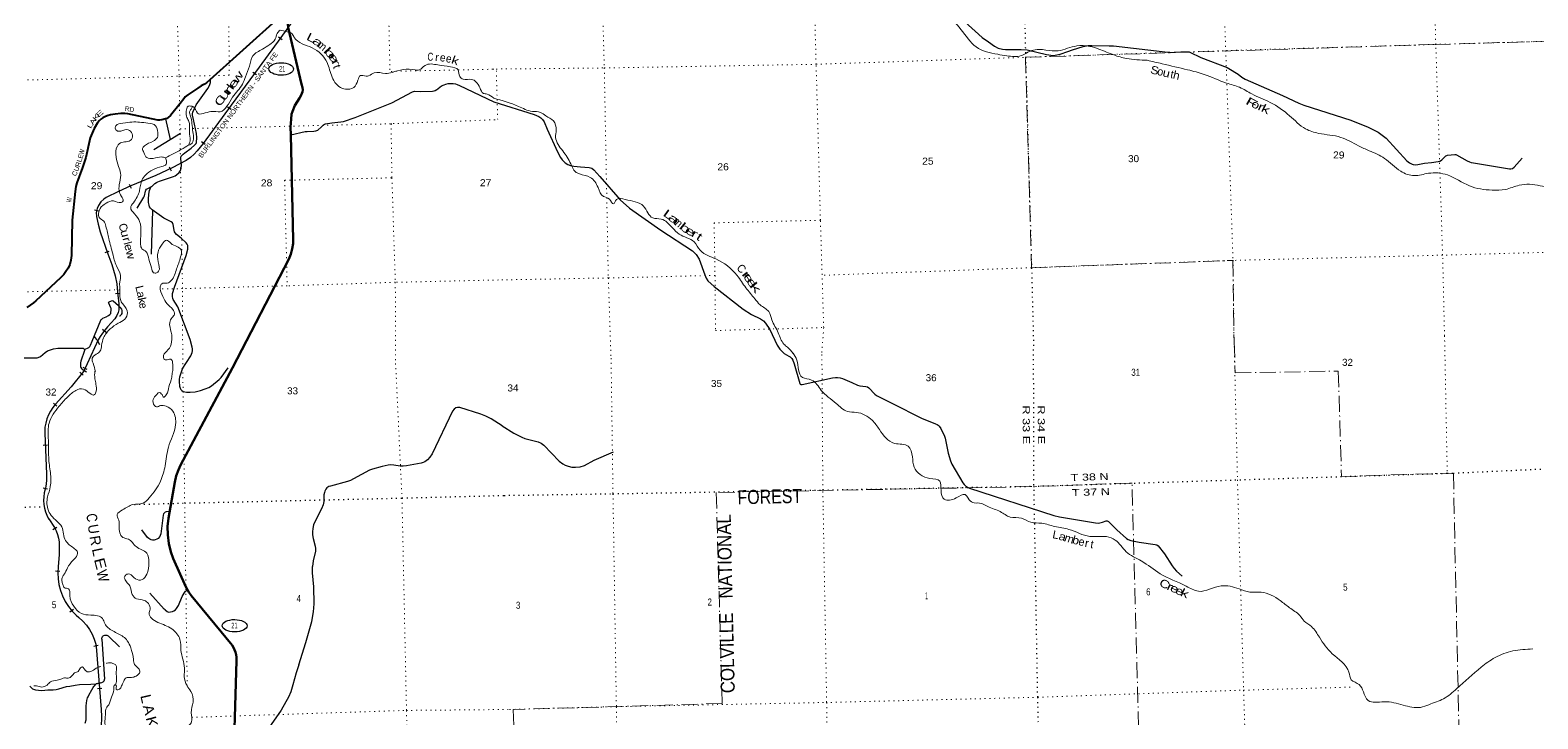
# Model space of a CAD drawing. Header units: feet. Extents: x 485078 to 733631, y 372822 to 564222.
# Drawn here: x 566672 to 604347, y 458097 to 475299 of the extents above; entities that cross this region are included whole.
import ezdxf
from ezdxf.enums import TextEntityAlignment as Align

# ---------------------------------------------------------------- set-up
doc = ezdxf.new("R2010")
doc.units = ezdxf.units.FT
doc.header["$LTSCALE"] = 80
doc.linetypes.add('DOT_DASHED', pattern=[7.7, 5, -1.2, 0.3, -1.2])
doc.linetypes.add('DOTTED', pattern=[1.5, 0.3, -1.2])
for name, color, linetype, lineweight in [('17', 7, 'Continuous', 25), ('23', 7, 'Continuous', 70), ('26', 7, 'Continuous', 40), ('27', 7, 'Continuous', 25), ('29', 7, 'Continuous', 25), ('34', 7, 'Continuous', 25), ('39', 7, 'Continuous', 13), ('41', 7, 'Continuous', 13), ('44', 7, 'DOT_DASHED', 13), ('6', 7, 'DOTTED', 25), ('7', 7, 'DOTTED', 13)]:
    doc.layers.add(name, color=color, linetype=linetype, lineweight=lineweight)

msp = doc.modelspace()

# ---------------------------------------------------------------- linework, layer by layer
at = {"layer": '17'}
for centre in [(572944.13, 474329.99), (571782.66, 460422.39)]:
    msp.add_ellipse(centre, major_axis=(309.24, -1), ratio=0.500121, dxfattribs=at)
at = {"layer": '23'}
for points in [[(573125.96, 475706.98), (573115.3, 475665.73), (573103.23, 475581.04), (573103.92, 475500.65), (573107.72, 475449.42), (573120.45, 475367.01), (573455.22, 473952.91), (573477.5, 473868.82), (573485.08, 473804.31), (573473.93, 473761.17), (573435.78, 473660.1), (573402.93, 473601.65), (573290.04, 473418.86), (573225, 473263.53), (573204.43, 473197.11), (573190.99, 473078.61), (573181.61, 472878.1), (573186.03, 472686.27)], [(573186.03, 472686.27), (573246.47, 470063.56), (573244.25, 469969.5), (573221.5, 469836.68), (573183.57, 469700.06), (573132.61, 469581.33), (571727.49, 466860.47)], [(571733.94, 456448.77), (571826.5, 459548.75), (571827.29, 459568.76), (571825.38, 459633.95), (571816.68, 459698.59), (571801.26, 459761.96), (571779.31, 459823.38), (571751.05, 459882.16), (571716.81, 459937.67), (570694.13, 461176.28), (570634.82, 461262.35), (570562.25, 461390.88), (570244.53, 462101.22), (570186.54, 462272.15), (570138.12, 462478.77), (570111.56, 462689.32), (570107.15, 462901.49), (570124.95, 463112.96), (570283.53, 464007.25), (570321.14, 464165.14), (570375.06, 464318.24), (570430.09, 464437.23), (571731.25, 466867.76)]]:
    msp.add_lwpolyline(points, dxfattribs=at)
at = {"layer": '26'}
msp.add_lwpolyline([(572897.25, 475613.93), (571078.48, 473985.5), (571030.28, 473952.94), (570946.83, 473906.97), (570861.93, 473854.04), (570610.13, 473681.51), (570549.37, 473630.84), (570509.37, 473586.91), (570420.37, 473470.52), (570182.02, 473170.92), (570124.07, 473119.13), (570086.09, 473096.33), (570051.72, 473081.43), (569962.05, 473055.79), (569908.88, 473050.73), (569862.76, 473054.66), (569110.17, 473205.27), (569035.3, 473216.23), (568997.3, 473217.59), (568935.49, 473217.93), (568795.43, 473201.86), (568677.27, 473182.47), (568619.05, 473167.27), (568553.02, 473142.89), (568484.24, 473106.98), (568436.27, 473073.59), (568403.86, 473040.6), (568358.33, 472986.43), (568272.23, 472843.84), (568219.05, 472726.48), (568175.07, 472609.82), (568062.26, 472120.32), (567984, 471864.7), (567837.06, 471489.35), (567815.27, 471396.53), (567800.01, 471269.54), (567719.15, 470550.49), (567706.2, 469673.94), (567692.49, 469554.86), (567659.58, 469443.39), (567619.07, 469357.26), (567560.84, 469268.6), (567510.21, 469197.67), (567428.18, 469111.96), (566817.82, 468541.56), (566752.42, 468485.63), (566592.51, 468371.83)], dxfattribs=at)
at = {"layer": '29'}
for p, q in [((570053.08, 473082.02), (570173.12, 472563.92)), ((570424.79, 472720.7), (569759.76, 472306.4)), ((569702.04, 469703.24), (569739.31, 470794.95)), ((568460, 460083.53), (568530.85, 459089.57)), ((568901.51, 459893.16), (568636.99, 460155.23)), ((568440.47, 458998.31), (568324.93, 458968.76)), ((572941.85, 458315.11), (572442.59, 457593.43))]:
    msp.add_line(p, q, dxfattribs=at)
for points in [[(590026.52, 475505.92), (590464.44, 475114.51), (590615.79, 475006.01), (590766.31, 474897.54), (590864.1, 474846.48), (590966.47, 474821.61), (591046.92, 474816.7), (591434.37, 474814.99), (591582.63, 474803.94), (592071.57, 474689.07), (592239.16, 474670), (592324.54, 474678.44), (592407.45, 474701.83), (592600.08, 474768.98), (592719.95, 474810.32), (592987.8, 474891.16), (593106.85, 474912.43), (593198.17, 474916.3), (593631.83, 474904.49), (593740.34, 474903.92), (595104.07, 474747.58), (595142.34, 474747.58), (595158.27, 474744.39), (595427.2, 474753.96), (595480.34, 474753.96), (595624.9, 474753.96), (595647.78, 474745.34), (595925.54, 474619.16), (596581.53, 474364.68), (596623.83, 474337.19), (596855.45, 474199.36), (596951.42, 474122.17), (597034.06, 474071.88), (597963.47, 473666.22), (598377.05, 473477.85), (598496.91, 473426.56), (599669.62, 473049.93), (600108.92, 472878.6), (600352.77, 472752.24), (600558.06, 472600.44), (601071.3, 472033.23), (601140.59, 471985.08), (601202.03, 471953.46), (601232.86, 471943.89), (601291.32, 471936.45), (601346.61, 471941.41), (601513.52, 471973.26), (601693.06, 471991.38), (601856.79, 472017.28), (601889.21, 472025.26), (601903.03, 472030.58), (601915.78, 472038.02), (601943.95, 472057.7), (602050.24, 472157.68), (602068.84, 472167.79), (602091.49, 472174.5), (602269.2, 472191.71), (602297.37, 472190.12), (602317.82, 472186.1), (602580.34, 472033.12), (602642.28, 472007.71), (602678.42, 471996.01), (602742.08, 471981.91), (603642.2, 471832.02), (603675.44, 471832.22), (603709.46, 471844.98), (603753.94, 471878.21), (603956.47, 472105.33)], [(570468.42, 466827.98), (570687.12, 467163.93), (570721.48, 467245.71), (570730.09, 467290.97), (570726.58, 467339.54), (570721.48, 467377.19), (570668.68, 467572.11), (570358.75, 468388.07), (570249.76, 468571.26), (570237.92, 468598.21), (570228.95, 468648.24), (570232.53, 468717.83), (570280.36, 468878.96), (570574.09, 469673.66), (570608.4, 469828.93), (570611.63, 469881.73), (570608.4, 469923.77), (570592.25, 469955.01), (570573.77, 469983.36), (570445.7, 470099.87), (570332.73, 470192.68), (570292.85, 470239.52), (570279.92, 470261.08), (570267, 470306.34), (570243.31, 470446.44), (570226.07, 470487.39), (570198.07, 470513.26), (570014.98, 470599.44), (569717.22, 470810.62), (569677.89, 470854.88), (569657.97, 470886.67), (569643.43, 470923.86), (569630.5, 470994.98), (569627.73, 471074.37), (569639.12, 471199.74), (569653.66, 471290.81), (569667.91, 471332.99), (569690.82, 471374.33), (569704.28, 471391.03), (569718.82, 471402.35), (569787.74, 471464.85), (569826.51, 471490.72), (569860.95, 471512.5), (569901.9, 471529.52), (570255.15, 471645.91), (570293.92, 471663.15), (570329.4, 471684.41), (570393.56, 471740.2), (570430.2, 471793.56), (570449.56, 471852.28), (570455.13, 471928.12), (570436.76, 472083.27), (570438.79, 472123.86), (570447.41, 472147.57), (570496.95, 472203.61), (570539.81, 472237.04), (570695.14, 472348.29), (570782.35, 472424.53), (570816.81, 472465.49), (570824.86, 472492.97), (570836.2, 472620.67), (570832.08, 472715.91), (570751.29, 473065.01), (570729.58, 473177.84), (570729.58, 473212.32), (570737.92, 473246.68), (570821.57, 473430.06), (571108.52, 473839.9), (571153.91, 473919.29), (571177.32, 473990.32), (571180.41, 474076.77)], [(573186.03, 472686.27), (573540.49, 472766.16), (573593.09, 472769.77), (573762.35, 472772.62), (573811.14, 472780.2), (573863.58, 472804.95), (573951.9, 472886.86), (574001.44, 472934.28), (574027.29, 472951.52), (574050.72, 472959.48), (574213.42, 472988.02), (574438.69, 473005.4), (574501.42, 473019.37), (574792.97, 473113.61), (575708.7, 473480.9), (576222.17, 473761.93), (576279.4, 473776.18), (576429.43, 473767.8), (576725.11, 473778.1), (576764.42, 473784.02), (576794.51, 473794.03), (576836.57, 473814.2), (576858.66, 473829.83), (576916.32, 473883.74), (576968.51, 473916.04), (577014.28, 473934.9), (577063.28, 473950.53), (577118.74, 473962.92), (577175.87, 473968.65), (577239.91, 473963.46), (577299.67, 473954.3), (577339.52, 473944.6), (577402.33, 473920.71), (578256.21, 473509.79)], [(578256.21, 473509.79), (579267.67, 473195.95), (579385.48, 473143.65), (579436.5, 473109.61), (579478.78, 473065.52), (579517.28, 473011.76), (579594.44, 472828.8), (579845.37, 472258.97), (579925.44, 472114.05), (579965.84, 472056.62), (580038.12, 471988.55), (580110.4, 471946), (580178.43, 471920.47), (580259.21, 471903.46), (580425.33, 471888.14), (580641.86, 471869.42), (580709.89, 471852.4), (580755.98, 471812.24), (580909.81, 471641.49), (581418.33, 471058.02), (581650.35, 470851.46), (582435.11, 470299.45), (583226.68, 469784.05), (583318.34, 469693.25), (583385.76, 469579.11), (583531.32, 469183.67), (583564.94, 469101.87), (583609.4, 469036.67), (583768.15, 468898.43), (584490.73, 468330.19), (584695.84, 468197.54), (584920.46, 468085.76), (584993.53, 468038.23), (585045.57, 467982.78), (585156.5, 467822.73), (585342.17, 467429.84), (585406.59, 467333.74), (585512.5, 467220.95)], [(569343.24, 470854.9), (569512.43, 471124.57), (569529.81, 471161.48), (569552.43, 471281.11), (569561.92, 471302.59), (569580.43, 471323.14), (569598.74, 471338.22), (569720.44, 471405.04)], [(568029.47, 467322.48), (568139.14, 467375.84), (568156.37, 467389.31), (568165.33, 467398.64), (568174.68, 467411.41), (568182.76, 467428.11), (568220.64, 467532.35), (568439.89, 468054.5), (568450.66, 468072.82), (568459.49, 468082.03), (568472.2, 468092.22), (568487.28, 468100.84), (568574.6, 468137.08), (568630.51, 468170.89), (568667.13, 468198.91), (568677.9, 468209.69), (568684.37, 468224.3), (568696.21, 468329.31), (568695.13, 468342.25), (568688.86, 468364.15), (568635.36, 468481.81), (568633.2, 468493.66), (568634.78, 468501.73), (568637.51, 468506.59), (568646.13, 468514.14), (568708.59, 468541.08), (568727.98, 468544.31), (568742.63, 468536.26), (568876.6, 468419.3), (568887.37, 468406.37), (568916.86, 468378.34), (568955.56, 468329.43), (568963.71, 468292.75), (568963.71, 468258.11), (568959.63, 468225.51), (568949.7, 468199.21), (568939.26, 468178.63), (568910.75, 468154.18), (568903.68, 468152.26)], [(568269.16, 467644.01), (568324.14, 467581.05), (568343.5, 467553.39), (568402.29, 467448.44)], [(566443.83, 467110.58), (566797.08, 467112.73), (566844.47, 467114.89), (566873.75, 467122.11), (566930.63, 467151.53), (567050.72, 467248.37), (567109.41, 467287.32), (567179.4, 467318.11), (567253.72, 467339.05), (567359.96, 467355.43), (567985.1, 467353.23), (567997.37, 467352.52), (568001.82, 467351.05), (568007.07, 467348.21), (568021.61, 467333.66), (568029.28, 467322.76), (568032.91, 467313.73), (568033.32, 467304.71), (568031.89, 467296.33), (567941.39, 467031.72), (567932.76, 466992.58), (567927.37, 466935.46), (567927.37, 466898.82), (567935.69, 466871.58), (567953.22, 466844.93), (567970.45, 466829.84), (568079.6, 466763.77)], [(585512.5, 467220.95), (585629.02, 467154.46), (585660.8, 467134.97), (585702.77, 467094.23), (585731.53, 467055.98), (585766.38, 466962.92), (585901.71, 466471.24), (585911.97, 466456.88), (585932.47, 466448.68), (585965.28, 466448.68), (586718.05, 466616.53), (586798.75, 466624.1), (586848.98, 466625.12), (586909.47, 466613.84), (586967.06, 466597.92), (587203.72, 466500.18), (587348.25, 466431.24), (587403.79, 466411.41), (587553.28, 466400.46), (587594.32, 466386.96), (587631.2, 466361.48), (587775.75, 466202.47), (587821.51, 466171.82), (588224.23, 465970.14), (588947.91, 465606.67), (589296.1, 465468.99), (589333.42, 465450.9), (589361.72, 465430.01), (589387.34, 465404.36), (589428.35, 465346.91), (589520.03, 465153.75), (589533.95, 465103.79), (589612.44, 464732.57), (589667.22, 464539.57), (589705.65, 464454.77), (589974.82, 463992.57), (590008.61, 463949.71), (590052.69, 463907.65), (590109.08, 463873.79), (590145.65, 463856.46), (592252.79, 463178.01), (592391.13, 463143.38), (593295.77, 462993.93), (593359.93, 462988.48), (593398.89, 462990.54), (593465.19, 463009.22), (593559.47, 463040.38), (593585.47, 463039.78), (593618.28, 463025.42), (593663.76, 462987.04), (593823.29, 462814.24), (594070.73, 462597.71), (594108.31, 462576.09), (594173.92, 462551.47), (594383.99, 462508.37), (594784.93, 462452.99), (594826.97, 462439.65), (594859.01, 462415.92), (595019.09, 462218.91), (595208.34, 461918.51), (595257.79, 461852.69), (595319.06, 461787.21), (595462.27, 461659.07)], [(570468.42, 466827.98), (570405.02, 466632.89), (570392.02, 466577.12), (570392.3, 466525.11), (570405.02, 466404.22), (570418.03, 466355.88), (570434.42, 466325.75), (570458.9, 466301.97), (570496.06, 466275.94), (570578.02, 466258.65), (570668.84, 466255.49), (570798.36, 466268.49), (570928.95, 466296.39), (571045.41, 466335.72), (571140.75, 466372.61), (571207.1, 466414.88), (571395.28, 466571.54), (571446.17, 466619.59), (571619.09, 466864.87)], [(578464.61, 465412.61), (578188.55, 465586.34), (578057.78, 465657.69), (577937.81, 465707.45), (577410.38, 465876.13), (577354.18, 465876.13), (577310.95, 465863.16), (577264.48, 465830.71), (577228.81, 465785.3), (576714.35, 464712.62), (576662.47, 464634.75), (576601.95, 464569.88), (576534.94, 464520.12), (576493.87, 464498.5), (576441.99, 464483.37), (576074.52, 464418.49), (575989.14, 464407.67), (575918.89, 464409.84), (575755.68, 464433.62), (575673.54, 464440.11), (575620.59, 464435.79), (575464.95, 464396.87), (575227.18, 464334.13), (575201.23, 464325.48), (575153.68, 464306.03), (574755.95, 464089.77)], [(578464.61, 465412.61), (578759.47, 465232.39), (578958.18, 465134.55), (579037.3, 465101.58), (579362.68, 465012.62), (579442.06, 464978.62), (579503.91, 464934.16), (579895.05, 464530.21), (579979.25, 464469.8), (580044.87, 464432.87), (580118.68, 464404.15), (580203.49, 464386.21), (580299.11, 464379.53), (580413.93, 464391.84), (580521.9, 464426.26), (580763.53, 464554.81), (581249.9, 464763.55)], [(574755.95, 464089.77), (574675.96, 464052.99), (574603.55, 464024.87), (574175.55, 463912.41), (574137.73, 463897.27), (574089.09, 463864.83), (574064.23, 463834.56), (574037.21, 463786.98), (574023.16, 463754.54), (574011.27, 463696.14), (574006.95, 463523.13), (573992.9, 463443.11), (573955.07, 463341.47), (573790.79, 463034.37), (573752.97, 462943.52), (573734.58, 462852.7), (573729.19, 462764.02), (573730.26, 462692.66), (573744.32, 462599.66), (573795.11, 462407.19), (573803.76, 462348.79), (573799.43, 462286.08), (573743.23, 462043.86), (573725.94, 461905.45)], [(570149.58, 463278.77), (570069.6, 463270.12), (570043.66, 463257.14), (570022.05, 463237.68), (570004.75, 463218.21), (569991.78, 463185.77), (569935.58, 462720.8), (569922.61, 462675.38), (569909.64, 462649.43), (569868.57, 462601.85), (569840.47, 462582.39), (569799.4, 462565.09), (569769.14, 462560.76), (569730.23, 462560.76), (569699.97, 462567.25), (569665.39, 462582.39), (569637.28, 462601.85), (569607.02, 462627.81), (569462.2, 462813.79)], [(573385.4, 459447.81), (573561.66, 460004.47), (573708.64, 460527.84), (573756.2, 460765.73), (573769.17, 460969.02), (573764.85, 461397.23), (573730.26, 461747.59), (573725.94, 461905.45)], [(570045.45, 460815.53), (570018.82, 460839.29), (569663.41, 461238.73)], [(570045.45, 460815.53), (570094.47, 460774.41), (570129.06, 460763.59), (570180.93, 460767.92), (570230.65, 460780.89), (570265.24, 460796.03), (570304.15, 460821.98), (570327.92, 460850.1), (570379.8, 460930.12), (570468.43, 461150.71), (570518.14, 461239.38), (570552.73, 461284.8), (570604.61, 461321.56)], [(568460, 460083.53), (568461.94, 460110.47), (568468.42, 460129.94), (568479.23, 460150.48), (568496.52, 460168.86), (568515.98, 460180.76), (568538.67, 460188.33), (568567.86, 460189.41), (568586.23, 460187.25), (568603.52, 460181.84), (568619.74, 460172.11), (568636.99, 460155.23)], [(573385.4, 459447.81), (573320.65, 459247.53), (573238.51, 458949.08), (573185.54, 458771.73), (573123.94, 458639.81), (573062.32, 458520.86), (572941.85, 458315.11)], [(566661.86, 458912.35), (566701.85, 458871.26), (566732.11, 458847.47), (566804.53, 458821.52), (566876.94, 458810.7), (566964.49, 458808.54), (567111.48, 458821.52), (567249.82, 458817.19), (567324.39, 458825.84), (567392.48, 458843.15), (567582.7, 458903.7), (567661.59, 458916.67), (567798.86, 458940.46), (567906.94, 458951.28), (568192.27, 458964.26), (568324.93, 458968.76)], [(568043.21, 457990.63), (568070.15, 458068.89), (568072.85, 458091.6), (568072.31, 458185.67), (568072.31, 458421.41), (568078.26, 458484.13), (568091.76, 458553.33), (568108.52, 458620.38), (568118.25, 458649.58), (568139.32, 458691.75), (568210.65, 458821.51), (568244.7, 458880.99), (568264.69, 458908.02), (568276.05, 458922.08), (568324.93, 458968.76)], [(568324.93, 458968.76), (568462.48, 459003.19), (568479.77, 459010.76), (568493.82, 459020.5), (568518.68, 459049.69), (568528.41, 459071.32), (568530.85, 459089.57)]]:
    msp.add_lwpolyline(points, dxfattribs=at)
at = {"layer": '34'}
for p, q in [((572876.27, 475129.37), (572965.7, 475064.27)), ((572234.68, 474253.65), (572323.87, 474188.24)), ((571602.61, 473387.66), (571691.7, 473322.1)), ((570956.92, 472514.72), (571046, 472449.16)), ((570144.81, 471884.67), (570191.6, 471784.44)), ((569149.43, 471454.28), (569194.07, 471353.07)), ((568282.13, 470814.7), (568389.83, 470789.5)), ((568545.66, 469742.32), (568649.99, 469779.07)), ((568807.54, 468720.14), (568917.45, 468732.6)), ((568480.44, 467827.67), (568567.34, 467759.24)), ((567987.87, 466878.09), (568088.22, 466831.55)), ((567913.79, 466752.24), (567999.82, 466682.72)), ((567251.36, 465980.36), (567336.74, 465910.04)), ((566997.84, 464934.23), (567108.34, 464939.05)), ((566996.96, 463864.8), (567105.36, 463842.79)), ((567239.71, 462830.22), (567338.04, 462880.87)), ((567306.78, 461792.86), (567417.19, 461786.21)), ((567667, 460768.21), (567753.5, 460837.14)), ((568263.12, 459915.36), (568370.92, 459940.12)), ((568352.63, 458855.39), (568462.9, 458864.11))]:
    msp.add_line(p, q, dxfattribs=at)
for points in [[(573471.45, 475852.65), (572933.08, 475114.63), (572395.48, 474376.16), (571695.18, 473421.31), (570993.2, 472467.49), (570849.17, 472284.11), (570769.29, 472198.8), (570680.99, 472120.46), (570571.26, 472043.5), (570397.12, 471947.56), (570219.09, 471859.09), (569810.9, 471668.51), (569187.36, 471408.48), (568876.52, 471271.36), (568569.98, 471117.99), (568511.33, 471080.08), (568436.98, 471007.71), (568376.6, 470915.83), (568345.82, 470847.25), (568321.51, 470743.35), (568326.26, 470640.3), (568369.74, 470450.05), (568423.83, 470260.42), (568615.76, 469715.5), (568712.45, 469444.09), (568798.64, 469166.53), (568837.26, 468961.57), (568858.52, 468755.13), (568891.84, 468461.23), (568884.92, 468314.55), (568867.97, 468242.4), (568839.15, 468171.56), (568787.51, 468091.59), (568694.8, 467990.49), (568604.49, 467888.97), (568479.2, 467729.86), (568420.28, 467647.87), (568371.16, 467560.29), (568186.74, 467162.67), (568002.3, 466765.01)], [(568004.85, 466771.8), (567698.95, 466393.3), (567306.8, 465957.69), (567238.24, 465874.45), (567178.76, 465784.51), (567129.02, 465688.85), (567089.54, 465588.52), (567060.78, 465484.6), (567043.02, 465378.25), (567036.84, 465290.4), (567039.56, 465230.45), (567084.32, 464204.99), (567081.62, 464053.39), (567063.08, 463902.88), (567048.42, 463830.72), (567024.57, 463738.54), (567010.51, 463644.45), (567006.34, 463549.42), (567012.14, 463454.46), (567027.84, 463360.64), (567053.25, 463268.97), (567088.1, 463180.46), (567132.04, 463096.05), (567135.89, 463089.56), (567279.54, 462872.13), (567322.22, 462789.26), (567356.03, 462702.39), (567380.55, 462612.45), (567395.53, 462520.45), (567400.83, 462427.4), (567399.97, 462384.13), (567396.54, 462203.68), (567370.31, 461895.86), (567361.31, 461746.69), (567367.96, 461597.45), (567390.17, 461449.71), (567427.7, 461305.11), (567480.14, 461165.23), (567546.91, 461031.58), (567627.29, 460905.66), (567720.39, 460788.82), (567825.2, 460682.35), (567892.53, 460624.5), (567990.2, 460534.16), (568077.92, 460434.08), (568154.69, 460325.38), (568219.68, 460209.24), (568272.17, 460086.95), (568311.59, 459959.86), (568324.52, 459903.58), (568449.18, 458327.1), (568456.73, 458154.81), (568447.66, 457891.48)]]:
    msp.add_lwpolyline(points, dxfattribs=at)
at = {"layer": '39'}
for points in [[(588958.08, 479182.42), (589116.9, 478944.63), (589207.6, 478706.08), (589253.01, 478336.96), (589307.01, 478041.22), (589259.99, 477722.12), (589253.33, 477504.18), (589392.93, 476914.09), (589424.61, 476445.51), (589488.74, 476054.59), (589572.4, 475773.39), (589931.04, 475318.79), (590311.49, 474880.9), (590849.4, 474695.65), (591074.53, 474657.17)], [(572916.69, 475298.68), (572845.34, 475214.23), (572797.04, 475074.35), (572657.22, 474938.95), (572475.62, 474823.6), (572238.51, 474656.44), (572149.11, 474401.6), (572051.89, 474134.44), (571975.07, 473950.67), (571729.46, 473621.51), (571419.75, 473262.58), (571190.91, 473267.52), (570851.71, 473229.52), (570740.8, 473390.84), (570706.13, 473402.19)], [(572916.31, 475298.76), (573097.37, 475258.35), (573207.66, 475214.33), (573272.7, 475112.64), (573717.62, 474859.77), (574092.36, 474487.99), (574217.89, 474126.76), (574475.26, 473843.35), (574760.06, 473870.02), (574863.28, 474050.33), (574923.45, 474164.96), (575065.52, 474147.94), (575130.03, 474159.52), (575270.06, 474233.47), (575551.77, 474217.59), (575715.14, 474243.53), (575992.83, 474316.55), (576292.65, 474305.12), (576393.85, 474305.39), (576539.08, 474417.89), (576860.62, 474431.22), (577173.36, 474385.71), (577363.37, 474307.08), (577409.64, 474140.25), (577496.2, 474071.41), (577698.65, 474069.92), (577907.66, 473866.32), (578001.13, 473719.26), (578088.71, 473702.96), (578255.73, 473596.99)], [(591074.53, 474657.17), (591438.11, 474663.37), (591705.71, 474791.22), (592054.97, 474801.7), (592357.81, 474783.18), (592594.9, 474845.83), (592823.04, 474904.01), (593149.78, 474892.92), (593377.71, 474825.6), (593753.05, 474678.91), (594066.27, 474593.43), (594586.78, 474546.79)], [(594574.34, 474549.68), (594584.61, 474547.3), (594958.51, 474459.24), (595594.57, 474308.74), (596011.57, 474193.4), (596568.39, 473978.26), (596894.28, 473870.83), (597197.32, 473706.21), (597659.1, 473494.84), (598142.02, 473162.61), (598544.03, 472834.48), (598868.04, 472720.94), (599426.08, 472621.15), (599863.58, 472411.22), (600133.33, 472286.25), (600515.76, 472097.24), (600919.64, 471775.23), (601261.73, 471666.17), (601613.89, 471723.25), (602089.68, 471682.16), (602637.8, 471410.17), (603204.11, 471302.49), (603535, 471320.61), (603879.92, 471426.06), (604403.47, 471414.45), (604867.36, 471282.03), (605236.18, 471236.34), (605915.86, 471119.26), (606268.3, 471000.33), (606594.16, 470729.03), (606766.38, 470708.92)], [(578253.44, 473598.44), (578872.83, 473395.82), (579220.85, 473271.29), (579421.49, 473245.8), (579557.03, 473156.02), (579747.98, 473031.17), (579816.07, 472808.25), (579802.46, 472621.8), (579980.49, 472282.19), (580182.35, 471959.34), (580296.24, 471763.84), (580398.58, 471709.67), (580669.46, 471621.14), (580861.51, 471368.86), (580998.26, 471147.61), (581145.37, 471080.36), (581243.34, 470957.3), (581327.54, 471066.56), (581537.53, 471071.64), (581996.25, 470902.69), (582231.74, 470608.97), (582436.52, 470579.54), (582722.68, 470361.9), (582890.19, 470204.11), (583262.68, 470008.79), (583413.26, 469800.01), (583606.43, 469667.12), (583808.45, 469585.02), (584337.83, 469170.96), (584555.5, 468862.65), (584782.47, 468586.94), (584911.37, 468438.33), (585129.71, 468267.61), (585207.36, 468067.18), (585367.01, 467735.22), (585505.15, 467457.35), (585595.97, 467378.63), (585737.2, 467226.54)], [(570706.13, 473402.19), (570621.25, 473396.23), (570571.43, 473271.73), (570589.09, 473116.39), (570637.85, 473018.38), (570650.86, 472800.24), (570667.46, 472602.4), (570659.57, 472503.12), (570640.89, 472433.93), (570689.08, 472451.2), (570752.97, 472580.06), (570740.79, 472761.82), (570711.91, 472965.45), (570681.43, 473150.83), (570652.63, 473261.43), (570691.72, 473322.99), (570726.61, 473395.25)], [(570057.15, 472109.26), (569957.47, 472131.27), (569749.77, 472096.24), (569587.42, 472114.82), (569513.75, 472240.58), (569481.08, 472342.99), (569528.18, 472408.78), (569742.2, 472522.83), (569851.37, 472618.34), (569858.62, 472745.93), (569808.32, 472912.66), (569614.58, 472977.05), (569215.25, 473002.41), (568991.23, 472973.08), (568810.56, 472906.29), (568802.18, 472829.25), (568884.42, 472772.45), (569087.89, 472815.48), (569202.82, 472745.26), (569220.21, 472602.05), (569108.83, 472514.59), (568959.48, 472495.03), (568852.24, 472403.61), (568821.96, 472129.88), (568882, 471890.55), (568932.17, 471729.88), (568909.04, 471498.78), (568895.47, 471292.17), (568955.44, 471145.88), (568996.38, 471035.57), (568946.66, 470996.01), (568753.51, 471034.12), (568568.62, 470975.33), (568419.8, 470842.52), (568400.48, 470621.63), (568509.89, 470527.02), (568565.35, 470400.85), (568635.08, 470090.95), (568736.74, 469710.98), (568826.42, 469413.66), (568930.92, 469177.36), (568912.3, 469015.14), (568916.1, 468756.33), (568937.11, 468542.41), (569004.17, 468440.78), (569101.87, 468236.68), (569036.55, 468081.49), (568870.9, 467976.62), (568671.69, 467834.58), (568506.61, 467614.43), (568458.24, 467425.24), (568422.94, 467284.89), (568321.54, 467203.71), (568220.55, 467104.35), (568245.67, 466977.49), (568300.78, 466772.66)], [(570054.11, 472109.93), (570081.63, 472010.7), (570074.86, 471951.9), (569962.79, 471894.75), (569556.74, 471679.27), (569464.52, 471549.77), (569403.68, 471285.46), (569250.45, 470988.72), (569184.35, 470867.89), (569281, 470710.3), (569406.76, 470518.97), (569439.61, 470228.46), (569431.91, 469941.08), (569464.53, 469840.69), (569567.46, 469764.14), (569640.47, 469577.69), (569704.01, 469362.71), (569757.36, 469240.54), (569832.31, 469238.19), (569882.02, 469277.74), (569870.68, 469512.1), (569867.24, 469754.73), (569968.07, 469951.18), (570083.14, 470054.91), (570186.16, 469974.31), (570446.96, 469808.29), (570432.67, 469634.02), (570332.13, 469334.43), (570194.99, 469042.1), (570099.21, 468981.28), (569961.91, 468966.04), (569923.17, 468888.31), (569989.42, 468643.05), (570096.74, 468461.43), (570235.51, 468320.96), (570282.66, 468204.72), (570217.76, 468120.32), (570159.75, 467999.68), (570197.72, 467751.76), (570207.13, 467513.31), (570116.51, 467313.05), (570004.28, 467172.98), (570024.68, 467076.36), (570121.97, 467070.46), (570188.55, 467080.06), (570231.06, 466990), (570235.74, 466823.61)], [(570640.94, 472433.44), (570441.17, 472314.13), (570243.16, 472208.52), (570056.48, 472109.41)], [(585735.76, 467228.09), (585828.62, 467057.88), (585967.61, 466626.16), (586199.55, 466558.53), (586439.77, 466300.97), (586810.83, 465977.57), (587096.34, 465773.61), (587319.17, 465752.28), (587713.69, 465554.79), (587892.67, 465324.18), (588274.36, 464976.75), (588613.52, 464905.43), (588716.4, 464642.8), (588762.62, 464382.94), (589157.06, 464098.49), (589403.01, 464037.23), (589432.53, 463801.27), (589514.22, 463582.65), (589812.64, 463615.59), (590033.17, 463697.35), (590112.01, 463606.08), (590225.61, 463497.38), (590395.63, 463487.01), (590601.76, 463398.58), (590911.83, 463272.01), (591161.42, 463138.03), (591445.12, 463105.92), (591673.7, 463007.88), (591951.21, 462981.7), (592276.44, 462899.96), (592629.74, 462828.96), (593153.16, 462652.55), (593567.64, 462647.63), (593783.78, 462563.46), (594059.11, 462272.3), (594438.24, 462040.09), (594906.18, 461722.89), (595562.01, 461409.88), (595864, 461283.13), (596435.07, 461417.2), (596879.41, 461342.16), (597148.04, 461261.19), (597433.08, 461259.45), (597910.76, 461049.65), (598143.11, 460872.82), (598400.16, 460676.31), (598510.35, 460539.22), (598689.32, 460399.62), (598887.29, 460133.03), (599209.73, 459723.61), (599624.35, 459259.61), (599685.07, 459074.91), (599881.86, 458951.88), (599986.93, 458772.21), (600106.96, 458556.47), (600501.88, 458522.8), (600982.81, 458438.46), (601414.59, 458383.37), (601623.3, 458450.71), (601989.91, 458598.43), (602317.81, 458850.44), (602932.49, 459385.91), (603278.79, 459628.22), (603723.88, 459791.84), (604217.96, 459843.29)], [(569023.56, 461626.7), (569064.27, 461694.45), (569158.72, 461713.03), (569303.04, 461595.43), (569469.2, 461573.39), (569586.95, 461709.81), (569638.17, 462002.22), (569587.93, 462233.41), (569321.24, 462398.44), (569126.75, 462583.5), (568984.21, 462630.4), (568894.6, 462901.02), (568886.61, 463058.49), (568844.71, 463198.93), (568979.11, 463315.57), (569240.35, 463447.57), (569493.89, 463484.36), (569646.15, 463613.58), (569928.5, 464031.16), (570044.04, 464416.17), (570127.32, 464879.21), (570304.9, 465447.74), (570237.99, 465779.59), (570067.18, 465906.63), (569931.5, 465921.36), (569829.28, 465890.45), (569780.03, 465921.54), (569745.84, 466076.32), (569831.75, 466193.74), (569880.99, 466243.52), (569967.03, 466195.17), (570003.01, 466129.38), (570072.18, 466189.77), (570137.79, 466391.58), (570210.57, 466629.95), (570227.3, 466767.84), (570241.39, 466829.3)], [(568286.35, 466778.88), (568288.88, 466593.04), (568316.65, 466452.24), (568321.02, 466278.5), (568282.73, 466194.64), (568004.55, 466335.12), (567817.56, 466302.04), (567603.7, 466132.84), (567399.38, 465905.26), (567143.45, 465482.71), (567121.64, 465297.23), (567132.51, 464952.37), (567134.83, 464618.88), (567176.46, 464247.98), (567175.2, 463896.2), (567109.38, 463642.92), (567090.29, 463471.08), (567230.56, 463139.54), (567480.11, 462852.79), (567511.02, 462667.6), (567581.48, 462515.76), (567781.66, 462345), (567852.57, 462255.84), (567844.05, 462192.95), (567748.4, 462061.13), (567603.87, 461865.4), (567523.02, 461707.68), (567476.3, 461637.76), (567465.23, 461544.02), (567489.77, 461451.29), (567525.22, 461374.91), (567634.28, 461342.18), (567663.62, 461175.56), (567765.28, 460907.27), (567951.49, 460730.09), (568190.86, 460687.68), (568479.84, 460600.04), (568537.43, 460478.2), (568733.93, 460293.19), (569000.16, 460146.35), (569099.58, 460047.81), (569184.77, 459872.09), (569254.8, 459576.71), (569282.07, 459456.11), (569379.51, 459355.5), (569414.09, 459265.42), (569319.65, 459165.97), (569203.4, 459130.66), (569068.33, 459121.15), (569011.93, 459034.81), (568983.23, 458971.41), (568954.28, 458918.11), (568903.83, 458835.96), (568825.17, 458831.93), (568816.53, 458934.81), (568790.04, 458944.24), (568760.74, 458824.22), (568700.88, 458634.69), (568634.91, 458447.03), (568576.19, 458372.76), (568551.85, 458220.41), (568543.67, 458089.49), (568551.85, 457936.74), (568576, 457897.69), (568660.07, 457847.28), (568728.17, 457628.67), (568646.4, 457507.31), (568550.99, 457446.25), (568556.57, 457304.89), (568614.93, 457071.88), (568608.9, 456910), (568705.4, 456686.06), (568737.01, 456553.44), (568663.17, 456357.49), (568587.57, 456151.39), (568480.2, 456083.96), (568441.04, 456115.3), (568435.27, 456264.75), (568411.84, 456393.53), (568394.12, 456455.74), (568272.45, 456555.74), (568176.94, 456579.58), (568078.14, 456573.02), (568026.73, 456529.25), (567955.26, 456400.07), (567877.63, 456193.92), (567902.55, 455925.69), (567968.98, 455692.89), (567949.9, 455407.37), (567833.44, 455139.57), (567652.82, 455013.67)], [(570606.83, 456825.16), (570682.27, 456857.8), (570667.62, 456958.5), (570549.73, 457149.56), (570437.29, 457284.15), (570477.59, 457368.06), (570599.22, 457510.65), (570582.91, 457597.16), (570521.65, 457623.9), (570580.01, 457793.18), (570577.99, 457793.12), (570627.42, 457915.68), (570707.58, 458020.82), (570695.79, 458248.95), (570741.61, 458514.94), (570688.49, 458780.43), (570591.85, 458929.58), (570523.55, 459156.27), (570528.41, 459364.61), (570440.45, 459811.14), (570415.48, 460081.39), (570341.34, 460218.98), (570047.2, 460431.82), (569701.34, 460613.02), (569641.84, 460730.77), (569669.57, 460832.56), (569627.62, 460975.01), (569520.59, 461055.17), (569331.73, 461096.84), (569224.14, 461199.21), (569162.04, 461420), (569078.88, 461514.91), (569023.56, 461626.7)], [(567780.76, 459245.97), (567872.74, 459282.69), (567927.12, 459368.98), (567976.96, 459394.51), (568028.89, 459337.21), (568097.12, 459274.26), (568219.83, 459293.56), (568357.01, 459379.95), (568437.9, 459404.79)], [(568578.18, 459480.37), (568594.59, 459489.11), (568738.14, 459482.66), (568816.05, 459436.14), (568824.2, 459272.6), (568830.05, 459053.73), (568822.85, 459000.03), (568806.8, 458945.23)], [(566762.6, 458922.93), (566827.68, 458918.42), (566965.68, 458891.62), (567095.7, 458941.43), (567176.57, 459018.29), (567347.06, 459065.1), (567465.38, 459098.44), (567533.49, 459120.39), (567622.6, 459110.54), (567710.03, 459167.35), (567780.76, 459245.97)]]:
    msp.add_spline(points, degree=3, dxfattribs=at)
at = {"layer": '44'}
for points in [[(590935.51, 501278.61), (591050.5, 496011.48), (593349.81, 496058.85), (593459.39, 490690.94), (591198.55, 490625.51), (591343.16, 485300.29), (596219.35, 485474.09), (601501.53, 485626.98), (601654.97, 480271.63), (606956.41, 480434.28), (607093.4, 475090.67), (601796.23, 474941.87), (591544.2, 474621.42), (591695.21, 469365.14), (596727.46, 469547.58), (596756.52, 467521.35)], [(596756.52, 467521.35), (596784.22, 466739.07), (599359.38, 466782.91), (599441.31, 464150.14), (602235.63, 464235.11), (602467.03, 453584.79)], [(594418.49, 456034.32), (594206.85, 463986.03), (594160.98, 463986.03), (591671.6, 463896.65), (583815.64, 463751.98), (583965.22, 458478.92), (578743.12, 458330.78), (578893.41, 453032.78)]]:
    msp.add_lwpolyline(points, dxfattribs=at)
at = {"layer": '6'}
msp.add_line((565577.24, 463363.42), (567101.29, 463399.03), dxfattribs=at)
for points in [[(590650.48, 513424.77), (590681.24, 511986.53), (590815.02, 506691.4), (590935.51, 501278.61), (591050.92, 495991.12), (591198.55, 490625.51), (591343.16, 485300.29), (591444.89, 479911.32), (591544.2, 474621.42), (591695.31, 469361.1), (591745.54, 467386.77)], [(591757.03, 463882.09), (591756.09, 463935.31), (591745.54, 467386.77)], [(578513.61, 463678.1), (581235.8, 463719.74), (586481.06, 463813.44), (591739.98, 463906.76), (602077.98, 464231.1), (602235.63, 464235.11), (607389.23, 464474.4), (608954.14, 464489.86)], [(592377.73, 431976.03), (592319.56, 437313.88), (592282.04, 442697.99), (592103.73, 447987.19), (591976.44, 453331.51), (591850.06, 458635.39), (591757.03, 463882.09)], [(569275.57, 463452.03), (570533.91, 463486.64), (575963.33, 463613.07), (578513.61, 463678.1)]]:
    msp.add_lwpolyline(points, dxfattribs=at)
at = {"layer": '7'}
for p, q in [((578234.94, 474323.39), (575663.97, 474268.67)), ((570419.36, 472833.43), (570645.09, 472838.88)), ((602015.55, 467663.81), (602082.88, 464231.22))]:
    msp.add_line(p, q, dxfattribs=at)
for points in [[(579932.56, 513140.67), (579978.61, 511774.13), (580133.92, 506424.9), (580271.15, 501071.18), (580402.72, 495784.08), (580569.55, 490376.45), (580711.07, 485012.72), (580901.73, 479704.8), (580905.32, 478404.07), (581018.68, 474354.64), (581118.91, 469109.27), (581188.39, 467106.95)], [(570485.35, 466835.6), (570478.78, 468844.24), (570393.29, 474172.53), (570237.18, 479489.66), (570113.32, 484723.3), (569943.28, 490030.74), (569752.45, 495541.99), (569628.66, 500862.61), (569485.32, 506152.45), (569301.23, 511544.52), (569226.63, 512862.09)], [(602015.55, 467663.81), (601967.05, 469678.39), (601795.75, 474938.23), (601654.97, 480271.63), (601501.53, 485626.98), (601381.74, 490928.52), (601247.32, 496249.94)], [(586456.39, 467245.95), (586501.17, 467869.88), (586419.33, 470550.46), (586311.76, 474446.28), (586167.19, 479769.48), (586029.01, 485161.61), (585883.95, 490505.03), (585809.65, 493125.1)], [(596214, 485542.45), (596216.35, 485460.68), (596370.72, 480066.91), (596546.99, 474787.33), (596729.33, 469553.7), (596756.52, 467521.35)], [(575481.74, 482267.47), (575545.84, 479607.62), (575663.97, 474268.67)], [(575575.62, 478281.71), (572905.42, 478211.02), (572910.01, 476837.79), (571628.93, 476829.07), (571646.23, 474171.79), (570373.61, 474147.07)], [(578234.94, 474323.39), (578320.12, 474327.69), (581018.68, 474354.64), (586311.76, 474446.28), (591544.2, 474621.42), (596567.12, 474788.6), (601781.51, 474941.93), (607099.35, 475094.86), (608661.27, 475125.06)], [(578267.97, 473059.91), (578354.78, 473063.4), (578320.12, 474327.69)], [(547807.24, 473576.48), (548171.39, 473581.23), (553538.27, 473726.12), (558898.71, 473881.66), (565049.03, 474016.62), (570373.61, 474147.07)], [(570736.75, 472841.09), (575689.36, 472960.63), (575741.92, 472965.18), (578267.97, 473059.91)], [(575689.36, 472960.63), (575711.7, 471608.04), (575796.69, 469000.84), (575804.17, 466973.29)], [(575699.52, 471609.78), (573029.03, 471549.43), (573094.42, 468913.47)], [(586419.33, 470550.46), (583762.13, 470486.18), (583786.2, 469173.8), (583795.71, 467796.33), (586501.17, 467869.88)], [(608805.85, 469870.77), (607240.61, 469824.19), (601967.05, 469678.39), (596727.46, 469547.58), (591695.21, 469365.14), (586447.57, 469175.27)], [(578372.56, 469058.79), (575796.69, 469000.84), (573094.42, 468913.47), (570478.78, 468844.24), (569930.53, 468833.1)], [(583786.2, 469173.8), (581118.91, 469109.27), (578372.56, 469058.79)], [(568911.89, 468812.41), (565171.91, 468736.43), (563882.92, 468719.43)], [(586487.41, 463391.92), (586479.86, 463812.24), (586456.39, 467245.95)], [(596756.52, 467521.35), (596840.82, 464069.48), (596994.45, 458812.72), (597158.45, 453441.14), (597284.22, 448160.99), (597423.1, 442766.66), (597580.6, 437427.07), (597724.19, 432077.05)], [(570596.8, 458915.33), (570533.91, 463486.64), (570485.35, 466835.6)], [(575804.17, 466973.29), (575963.33, 463613.07), (576076.43, 458307.42), (576185.95, 452983.49), (576255.56, 447640.35), (576333.79, 442356.05), (576410.07, 436988.82)], [(581188.39, 467106.95), (581235.8, 463719.74), (581320.87, 458393.84), (581407.9, 453104.11), (581533.66, 447737.51), (581592.52, 442470.55), (581649.5, 437106.47), (581784.2, 431792.85)], [(587142.84, 431879.7), (587012.86, 437241.56), (586876.28, 442566.38), (586768.08, 447866.28), (586665.21, 453203.05), (586575.06, 458513.81), (586487.41, 463391.92)], [(578653.4, 458330.75), (581316.04, 458401.09), (586563.12, 458505.46), (591850.06, 458635.39), (596994.45, 458812.72), (599664.97, 458888.4)], [(570708.55, 458134.03), (570710.79, 458134.11), (576076.43, 458307.42), (578653.4, 458330.75)]]:
    msp.add_lwpolyline(points, dxfattribs=at)

# ---------------------------------------------------------------- texts
at = {"layer": '17', "width": 0.6}
for p in [(572970.18, 474261.68), (571776.43, 460357.31)]:
    msp.add_text('21', height=140, dxfattribs=at).set_placement(p, align=Align.CENTER)
at = {"layer": '27'}
for s, rotation, width, p in [('K', 51.589, 1.55, (568362.09, 473088.58)), ('E', 43.589, 1.75, (568450.42, 473171.85)), ('L', 62.875, 1.45, (568219.1, 472889.64)), ('A', 58.953, 1.4, (568286.33, 472986.68)), ('L', 72.978, 1.15, (567960.14, 472038.4)), ('W', 77.022, 0.75, (568018.84, 472242.89)), ('C', 68.621, 1.05, (567842.5, 471697.79)), ('U', 68.621, 1.05, (567888.17, 471814.24)), ('R', 72.978, 0.95, (567927.91, 471928.97))]:
    msp.add_text(s, height=120, rotation=rotation, dxfattribs=dict(at, width=width)).set_placement(p, align=Align.CENTER)
for s, rotation, width, p in [('RD', 350.683, 0.9, (569028.92, 473286.37)), ('W', 83.584, 0.65, (567698.76, 470995.56))]:
    msp.add_text(s, height=120, rotation=rotation, dxfattribs=dict(at, width=width)).set_placement(p)
msp.add_text('E', height=120, rotation=72.978, dxfattribs=at).set_placement((567992.5, 472131.58), align=Align.CENTER)
at = {"layer": '34', "width": 1.1}
msp.add_text('BURLINGTON NORTHERN - SANTA FE', height=120, rotation=53.648, dxfattribs=at).set_placement((570961.57, 472095.69))
at = {"layer": '41'}
for s, height, rotation, width, p in [('L', 200, 334, 1.45, (573652.83, 475020.86)), ('a', 200, 325.721, 1.7, (573801.75, 474923.44)), ('b', 200, 314.53, 2.1, (574090.08, 474654.29)), ('e', 200, 310.374, 1.85, (574175.09, 474551.52)), ('C', 200, 357.655, 0.75, (576669.84, 474535.44)), ('r', 200, 298.886, 1.6, (574224.29, 474449.57)), ('t', 200, 290.076, 1.1, (574245.8, 474358.54)), ('e', 200, 350.128, 0.95, (576967.33, 474517.58)), ('e', 200, 350.128, 0.95, (577118.02, 474490.82)), ('k', 200, 339.778, 1.35, (577261.69, 474448.92)), ('S', 200, 346.695, 1.15, (594749.46, 474200.4)), ('l', 200, 54.392, 1.45, (571756.83, 473825.91)), ('e', 200, 52.392, 1.75, (571824.98, 473914.23)), ('w', 200, 56.251, 1.6, (571935.43, 474069.85)), ('u', 200, 346.707, 1.2, (595043, 474131.01)), ('h', 200, 346.669, 1.1, (595295.24, 474075.61)), ('C', 200, 55.208, 1.45, (571500.22, 473487.78)), ('u', 200, 55.208, 1.8, (571604.09, 473623.76)), ('r', 200, 51.845, 1.95, (571698.05, 473738.41)), ('F', 200, 330.878, 1.75, (597147.88, 473400.36)), ('o', 200, 336.067, 1.3, (597255.88, 473352)), ('r', 200, 336.29, 1.45, (597388.64, 473292.9)), ('k', 200, 333.199, 1.55, (597503.33, 473237.46)), ('L', 200, 324.549, 1.75, (582569.79, 470606.89)), ('a', 200, 320.95, 1.9, (582695.62, 470503.18)), ('u', 200, 285.3, 1.25, (568946.7, 470196.09)), ('b', 200, 320.861, 1.85, (582977.2, 470276.68)), ('e', 200, 325.699, 1.6, (583111.68, 470195.55)), ('r', 200, 331.619, 1.6, (583233.06, 470128.51)), ('t', 200, 325.905, 1.55, (583342.16, 470057.98)), ('r', 200, 285.3, 1.2, (568993.07, 470048.22)), ('e', 200, 285.26, 1.1, (569040.96, 469851.29)), ('w', 200, 285.26, 1.2, (569088.57, 469667.32)), ('r', 200, 306.726, 1.9, (584488.98, 469134.97)), ('e', 200, 303.629, 1.6, (584544.13, 469050.64)), ('e', 200, 305.809, 1.7, (584626.43, 468932.49)), ('L', 200, 283.798, 1.1, (569317.25, 468815.12)), ('a', 200, 282.144, 1.1, (569347.23, 468674.33)), ('k', 200, 309.271, 2.05, (584717.84, 468808.41)), ('k', 200, 282.144, 1.15, (569377.53, 468525.32)), ('e', 200, 280.236, 0.95, (569403.11, 468400.61)), ('C', 260, 276.656, 0.85, (568087.51, 463105.6)), ('U', 260, 279.268, 0.95, (568127.72, 462815.69)), ('L', 200, 348.707, 1.05, (592282.1, 462597.88)), ('a', 200, 344.037, 1.2, (592441.89, 462554.07)), ('m', 200, 342.273, 1.05, (592609.41, 462505.65)), ('b', 200, 344.954, 1.15, (592776.47, 462461.57)), ('L', 260, 281.879, 1.05, (568234.63, 462238.23)), ('r', 200, 350.263, 1.05, (593061.19, 462388.04)), ('E', 260, 284.49, 1.25, (568300.35, 461941.18)), ('W', 260, 284.49, 0.9, (568362.99, 461636.92)), ('C', 200, 331.892, 1.3, (594974.62, 461378.28)), ('r', 200, 334.922, 1.5, (595113.32, 461311.54)), ('e', 200, 334.922, 1.35, (595227.3, 461262.06)), ('e', 200, 335.775, 1.3, (595355.44, 461199.95)), ('k', 200, 335.775, 1.5, (595483.77, 461141.96)), ('L', 260, 283.134, 1.1, (569446.8, 458570.44)), ('A', 260, 284.918, 1.1, (569514.66, 458291.41)), ('K', 260, 284.918, 1.15, (569589.95, 457992.97))]:
    msp.add_text(s, height=height, rotation=rotation, dxfattribs=dict(at, width=width)).set_placement(p, align=Align.CENTER)
for s, height, rotation, p in [('m', 200, 320.331, (573904.89, 474837.96)), ('r', 200, 353.323, (576827.54, 474524.33)), ('o', 200, 346.695, (594893.78, 474168.64)), ('t', 200, 346.707, (595185.03, 474101.69)), ('m', 200, 316.563, (582790.09, 470433.72)), ('C', 200, 285.3, (568904.31, 470351.04)), ('l', 200, 285.3, (569012.96, 469953.83)), ('C', 200, 314.143, (584375.56, 469273.78)), ('R', 260, 279.268, (568174.83, 462527)), ('e', 200, 347.166, (592924.33, 462424.65)), ('t', 200, 349.397, (593189.51, 462359.36))]:
    msp.add_text(s, height=height, rotation=rotation, dxfattribs=at).set_placement(p, align=Align.CENTER)
at = {"layer": '44'}
for s, rotation, width, p in [(' FOREST', 1.312, 0.85, (584241.4, 463452.75)), ('COLVILLE   NATIONAL', 91.312, 0.9, (584280.07, 458740.65))]:
    msp.add_text(s, height=350, rotation=rotation, dxfattribs=dict(at, width=width)).set_placement(p)
at = {"layer": '6', "width": 1.35}
for s, rotation, p in [('R 33 E', 270.175, (591476.4, 465441.87)), ('R 34 E', 270.175, (591851.48, 465443)), ('T 38 N', 1.797, (593148.51, 464050.99)), ('T 37 N', 1.797, (593180.59, 463673.49))]:
    msp.add_text(s, height=175, rotation=rotation, dxfattribs=at).set_placement(p, align=Align.CENTER)
at = {"layer": '7'}
for s, width, p in [('25', 1.1, (588961.23, 471939.99)), ('30', 1.05, (594107.79, 472001.78)), ('29', 1.1, (599229.54, 472093.47)), ('26', 1.1, (583845.12, 471799.13)), ('29', 1.1, (568190.29, 471326.81)), ('28', 1.1, (572437.21, 471396.81)), ('27', 1.1, (577910.52, 471400.87)), ('32', 1.05, (567056.34, 466172.52)), ('33', 1.05, (573092.75, 466202.72)), ('4', 0.85, (573329.12, 461015.56)), ('5', 0.85, (567214.63, 460859.72))]:
    msp.add_text(s, height=175, dxfattribs=dict(at, width=width)).set_placement(p)
for s, width, p in [('31', 0.85, (594297.84, 466665.25)), ('32', 1.05, (599590.39, 466914.22)), ('34', 1.05, (578737.2, 466273.88)), ('35', 1.05, (583823.07, 466386.64)), ('36', 1.05, (589186.31, 466530.56)), ('1', 0.4, (589068.79, 461084.13)), ('6', 0.85, (594612.48, 461181.24)), ('5', 0.85, (599536.59, 461297.16)), ('3', 0.85, (578866.33, 460846.69)), ('2', 0.85, (583653.38, 460926.94))]:
    msp.add_text(s, height=175, dxfattribs=dict(at, width=width)).set_placement(p, align=Align.CENTER)

doc.saveas('drawing.dxf')
